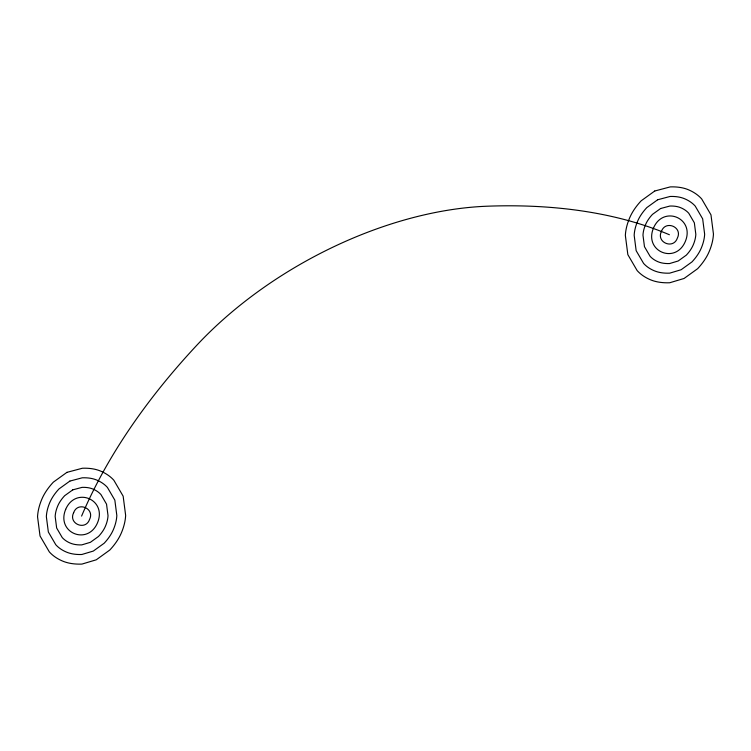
<?xml version="1.0" encoding="UTF-8"?>
<svg xmlns="http://www.w3.org/2000/svg" width="751" height="751" viewBox="0 0 751 751"><rect width="100%" height="100%" fill="white"/><g stroke="black" fill="none" stroke-linecap="round" stroke-linejoin="round"><path stroke-width="1.13" d="M669.404 234.744A584.503 332.74 -29 0 0 487.268 206.206A277.175 157.794 -29 0 0 196.856 345.197A584.503 332.74 -29 0 0 81.596 516.078M65.694 509.338C55.865 532.666 87.689 546.005 97.499 522.818C107.318 499.462 75.541 486.216 65.694 509.338M73.645 512.708C68.041 523.7 85.567 531.107 89.547 519.448C95.161 508.446 77.635 501.067 73.645 512.708M653.501 228.004C643.682 251.341 675.496 264.681 685.306 241.493C695.135 218.137 663.349 204.892 653.501 228.004M661.453 231.374C655.848 242.376 673.375 249.783 677.355 238.114C682.969 227.112 665.452 219.743 661.453 231.374M66.933 472.351L53.359 482.133A58.447 33.279 -29 0 0 41.831 499.218A91.547 52.11 -29 0 0 37.55 516.782L40.028 535.97L49.322 551.891A91.547 52.11 -29 0 0 62.577 561.063A62.061 35.335 -29 0 0 81.915 564.095L96.259 559.805L109.824 550.014A58.447 33.279 -29 0 0 121.352 532.928A91.547 52.11 -29 0 0 125.642 515.374L123.155 496.186L113.861 480.255A91.547 52.11 -29 0 0 100.615 471.093A58.447 33.279 -29 0 0 82.403 468.239L66.933 472.351M69.862 481.091L59.01 488.92A46.759 26.623 -29 0 0 49.782 502.588A73.232 41.69 -29 0 0 46.355 516.641L48.346 531.99L55.781 544.728A73.232 41.69 -29 0 0 66.379 552.06A49.65 28.266 -29 0 0 81.85 554.491L93.331 551.056L104.182 543.226A46.759 26.623 -29 0 0 113.401 529.558A73.232 41.69 -29 0 0 116.827 515.515L114.847 500.157L107.412 487.418A73.232 41.69 -29 0 0 96.813 480.086A46.759 26.623 -29 0 0 82.244 477.805L69.862 481.091M72.8 489.84L64.652 495.707A35.072 19.967 -29 0 0 57.743 505.967A54.926 31.27 -29 0 0 55.17 516.5L56.654 528.009L62.23 537.566A54.926 31.27 -29 0 0 70.181 543.067A37.24 21.197 -29 0 0 81.784 544.888L90.392 542.316L98.531 536.439A35.072 19.967 -29 0 0 105.45 526.188A54.926 31.27 -29 0 0 108.022 515.655L106.529 504.137L100.953 494.58A54.926 31.27 -29 0 0 93.011 489.079A35.072 19.967 -29 0 0 82.075 487.371L72.8 489.84M654.741 191.017L641.176 200.808A58.447 33.279 -29 0 0 629.648 217.893A91.547 52.11 -29 0 0 625.358 235.448L627.845 254.636L637.139 270.567A91.547 52.11 -29 0 0 650.385 279.738A62.061 35.335 -29 0 0 669.723 282.761L684.067 278.471L697.641 268.689A58.447 33.279 -29 0 0 709.169 251.604A91.547 52.11 -29 0 0 713.45 234.04L710.972 214.852L701.678 198.931A91.547 52.11 -29 0 0 688.423 189.759A58.447 33.279 -29 0 0 670.211 186.905L654.741 191.017M657.669 199.766L646.818 207.595A46.759 26.623 -29 0 0 637.599 221.263A73.232 41.69 -29 0 0 634.173 235.307L636.153 250.665L643.588 263.404A73.232 41.69 -29 0 0 654.187 270.735A49.65 28.266 -29 0 0 669.657 273.157L681.138 269.731L691.99 261.902A46.759 26.623 -29 0 0 701.218 248.234A73.232 41.69 -29 0 0 704.645 234.181L702.654 218.832L695.219 206.093A73.232 41.69 -29 0 0 684.621 198.762A46.759 26.623 -29 0 0 670.052 196.471L657.669 199.766M660.608 208.515L652.469 214.382A35.072 19.967 -29 0 0 645.55 224.633A54.926 31.27 -29 0 0 642.978 235.166L644.471 246.685L650.047 256.241A54.926 31.27 -29 0 0 657.989 261.742A37.24 21.197 -29 0 0 669.601 263.554L678.2 260.982L686.348 255.115A35.072 19.967 -29 0 0 693.257 244.864A54.926 31.27 -29 0 0 695.83 234.321L694.346 222.812L688.77 213.256A54.926 31.27 -29 0 0 680.819 207.755A35.072 19.967 -29 0 0 669.892 206.046L660.608 208.515"/></g></svg>
